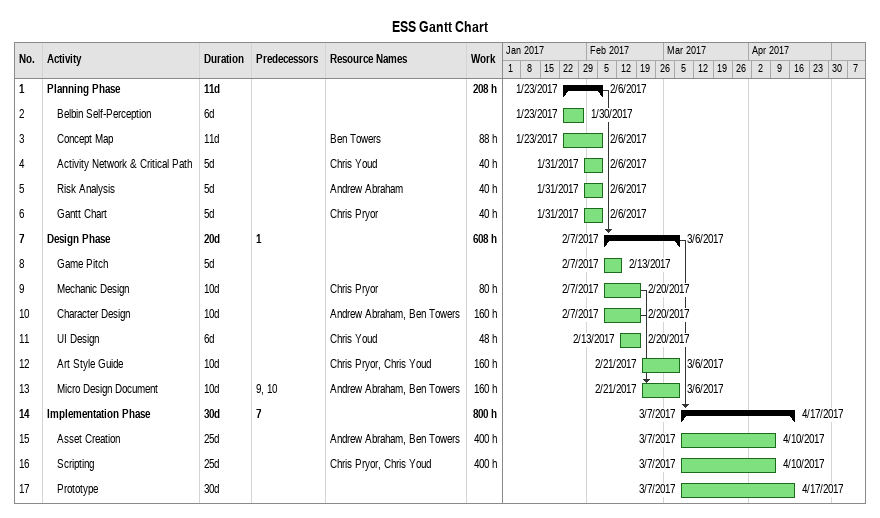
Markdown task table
ESS Gantt Chart

| ID | Level | Task | Duration | Start | Finish | Predecessors | Resources | Work (h) |
|---|---|---|---|---|---|---|---|---|
| 1 | 1 | **Planning Phase** | 11d | 2017-01-23 | 2017-02-06 |  |  | 208 |
| 2 | 2 | Belbin Self-Perception | 6d | 2017-01-23 | 2017-01-30 |  |  |  |
| 3 | 2 | Concept Map | 11d | 2017-01-23 | 2017-02-06 |  | Ben Towers | 88 |
| 4 | 2 | Activity Network & Critical Path | 5d | 2017-01-31 | 2017-02-06 |  | Chris Youd | 40 |
| 5 | 2 | Risk Analysis | 5d | 2017-01-31 | 2017-02-06 |  | Andrew Abraham | 40 |
| 6 | 2 | Gantt Chart | 5d | 2017-01-31 | 2017-02-06 |  | Chris Pryor | 40 |
| 7 | 1 | **Design Phase** | 20d | 2017-02-07 | 2017-03-06 | 1 |  | 608 |
| 8 | 2 | Game Pitch | 5d | 2017-02-07 | 2017-02-13 |  |  |  |
| 9 | 2 | Mechanic Design | 10d | 2017-02-07 | 2017-02-20 |  | Chris Pryor | 80 |
| 10 | 2 | Character Design | 10d | 2017-02-07 | 2017-02-20 |  | Andrew Abraham, Ben Towers | 160 |
| 11 | 2 | UI Design | 6d | 2017-02-13 | 2017-02-20 |  | Chris Youd | 48 |
| 12 | 2 | Art Style Guide | 10d | 2017-02-21 | 2017-03-06 |  | Chris Pryor, Chris Youd | 160 |
| 13 | 2 | Micro Design Document | 10d | 2017-02-21 | 2017-03-06 | 9, 10 | Andrew Abraham, Ben Towers | 160 |
| 14 | 1 | **Implementation Phase** | 30d | 2017-03-07 | 2017-04-17 | 7 |  | 800 |
| 15 | 2 | Asset Creation | 25d | 2017-03-07 | 2017-04-10 |  | Andrew Abraham, Ben Towers | 400 |
| 16 | 2 | Scripting | 25d | 2017-03-07 | 2017-04-10 |  | Chris Pryor, Chris Youd | 400 |
| 17 | 2 | Prototype | 30d | 2017-03-07 | 2017-04-17 |  |  |  |
